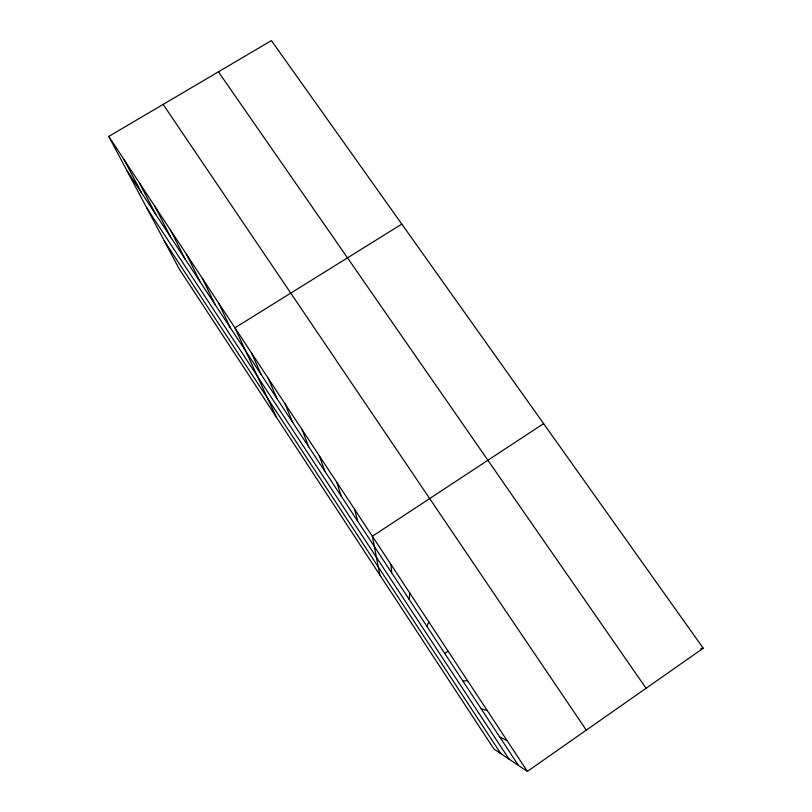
<?xml version="1.0" encoding="UTF-8"?>
<svg xmlns="http://www.w3.org/2000/svg" width="812" height="812" viewBox="0 0 812 812"><rect width="100%" height="100%" fill="white"/><g stroke="black" fill="none" stroke-linecap="round" stroke-linejoin="round"><path stroke-width="1.22" d="M409.207 599.439L409.766 593.004M426.929 626.356L428.797 621.87M444.844 653.569L448.051 651.072M527.374 771.4L703.233 648.24L271.401 40.6L108.767 136.426L179.158 268.863L493.98 749.08L527.374 771.4L108.767 136.426M543.604 423.62L372.363 536.265L379.843 574.987M401.808 224.112L234.942 327.815L276.283 417.013M700.786 648.555L703.233 648.24M462.952 681.085L467.529 680.618M481.262 708.896L487.241 710.52M499.776 737.022L507.185 740.777M218.428 71.811L646.068 688.271M163.141 104.383L586.284 730.14M127.027 170.784L518.492 765.462M146.739 207.872L509.083 759.169M164.288 240.89L500.852 753.668M123.972 159.487L141.369 192.566M139.329 182.791L155.843 214.561M154.848 206.329L170.469 236.769M170.54 230.121L185.227 259.201M186.384 254.156L200.138 281.845M202.401 278.455L215.19 304.713M218.58 303.008L230.395 327.804M251.476 352.895L261.261 374.697M268.183 378.25L276.922 398.489M285.083 403.868L292.746 422.534M302.155 429.771L308.733 446.813M319.42 455.958L324.881 471.346M336.868 482.429L341.202 496.132M354.519 509.205L357.686 521.172M390.958 564.472L391.678 572.815"/></g></svg>
